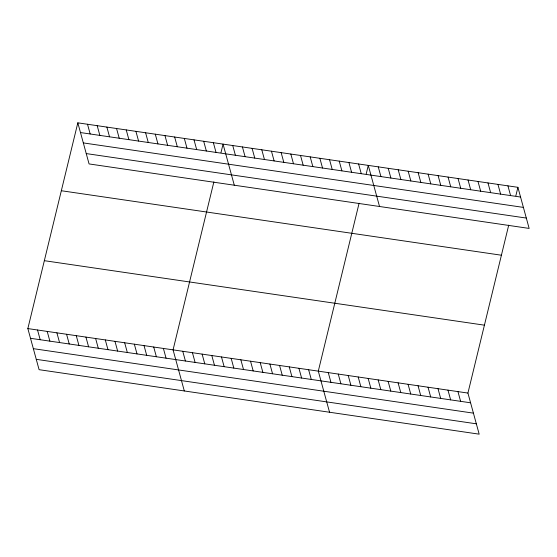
<?xml version="1.0" encoding="UTF-8"?>
<svg xmlns="http://www.w3.org/2000/svg" width="557" height="557" viewBox="0 0 557 557"><rect width="100%" height="100%" fill="white"/><g stroke="black" fill="none" stroke-linecap="round" stroke-linejoin="round"><path stroke-width="0.84" d="M508.722 225.125L467.929 393.068L479.173 434.168L39.094 369.681L27.85 328.581L77.827 122.832L517.906 187.319L529.15 228.419L89.071 163.932L77.827 122.832M213.867 181.916L173.074 349.866L184.318 390.965M220.99 152.597L223.051 144.11L234.295 185.209M359.098 203.201L318.298 371.143L329.542 412.243M366.221 173.881L368.281 165.394L379.526 206.494M515.845 195.806L517.906 187.319M80.487 132.559L520.565 197.046M83.32 142.912L523.399 207.399M86.238 153.579L526.316 218.066M61.333 190.731L501.411 255.217M44.344 260.683L484.423 325.17M27.85 328.581L467.929 393.068M30.51 338.308L470.588 402.795M33.343 348.661L473.422 413.148M36.261 359.328L476.339 423.814M507.928 185.857L510.595 195.584M497.958 184.395L500.618 194.121M487.981 182.933L490.64 192.659M478.003 181.471L480.663 191.197M468.033 180.008L470.693 189.735M458.056 178.546L460.716 188.273M448.079 177.084L450.738 186.811M438.108 175.622L440.768 185.349M428.131 174.16L430.791 183.887M418.154 172.698L420.814 182.424M408.177 171.236L410.843 180.962M398.206 169.774L400.866 179.5M457.951 391.606L460.611 401.332M388.229 168.311L390.889 178.038M447.974 390.144L450.641 399.87M378.252 166.856L380.918 176.576M438.004 388.682L440.664 398.408M428.027 387.219L430.686 396.946M358.597 163.974L361.256 173.7M418.049 385.757L420.716 395.484M348.919 162.553L351.578 172.28M408.079 384.295L410.739 394.022M339.234 161.133L341.894 170.86M398.102 382.833L400.762 392.56M329.556 159.72L332.216 169.446M388.125 381.378L390.784 391.105M319.871 158.299L322.531 168.026M378.154 379.916L380.814 389.642M310.186 156.879L312.853 166.606M368.177 378.454L370.837 388.18M300.508 155.459L303.168 165.185M358.2 376.992L360.859 386.718M290.824 154.038L293.49 163.765M348.229 375.529L350.889 385.256M281.146 152.625L283.805 162.352M338.252 374.067L340.912 383.794M271.461 151.205L274.121 160.931M328.275 372.605L330.935 382.332M261.783 149.784L264.443 159.511M252.098 148.364L254.758 158.091M308.62 369.723L311.279 379.449M242.42 146.951L245.08 156.677M298.935 368.302L301.602 378.029M232.735 145.53L235.395 155.257M289.257 366.889L291.917 376.616M279.572 365.469L282.232 375.195M213.373 142.689L216.032 152.416M269.894 364.048L272.554 373.775M203.688 141.276L206.355 151.003M260.21 362.628L262.869 372.354M194.01 139.856L196.67 149.582M250.532 361.214L253.191 370.941M184.325 138.435L186.985 148.162M240.847 359.794L243.506 369.521M174.647 137.015L177.307 146.742M231.169 358.374L233.829 368.1M164.963 135.602L167.622 145.328M221.484 356.953L224.144 366.68M155.285 134.181L157.944 143.908M211.799 355.54L214.466 365.267M145.6 132.761L148.259 142.488M202.121 354.12L204.781 363.846M135.922 131.341L138.582 141.067M192.437 352.699L195.103 362.426M126.237 129.927L128.897 139.647M182.759 351.279L185.418 361.006M116.552 128.507L119.219 138.233M106.874 127.087L109.534 136.813M163.396 348.445L166.056 358.172M97.19 125.666L99.856 135.393M153.711 347.025L156.371 356.752M87.512 124.246L90.171 133.972M144.033 345.605L146.693 355.331M134.348 344.184L137.008 353.911M124.664 342.771L127.33 352.497M114.986 341.35L117.645 351.077M105.301 339.93L107.967 349.657M95.623 338.51L98.283 348.236M85.938 337.096L88.598 346.823M76.26 335.676L78.92 345.403M66.575 334.256L69.235 343.982M56.898 332.835L59.557 342.562M47.213 331.422L49.872 341.149M37.535 330.002L40.195 339.728"/></g></svg>
